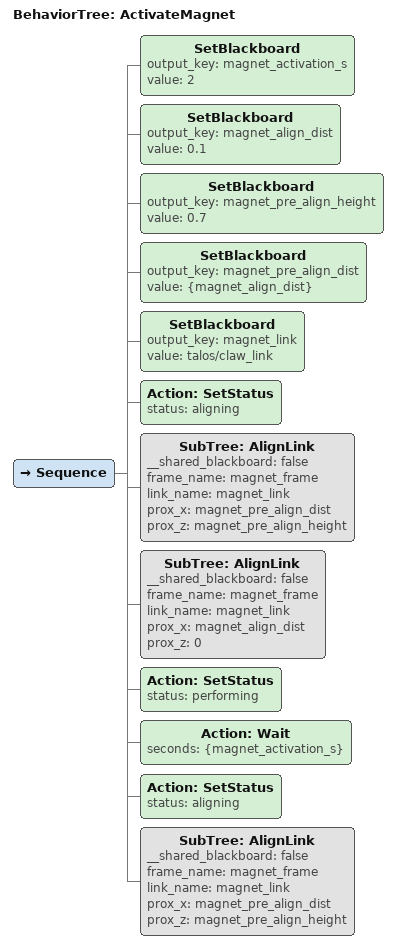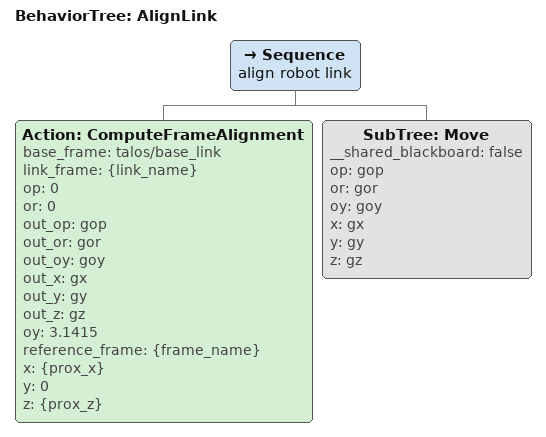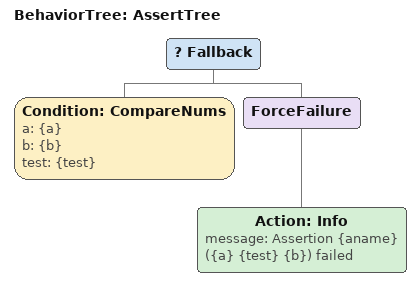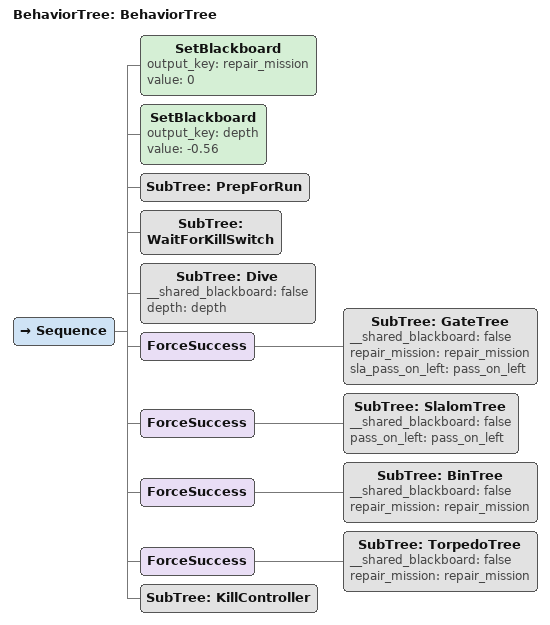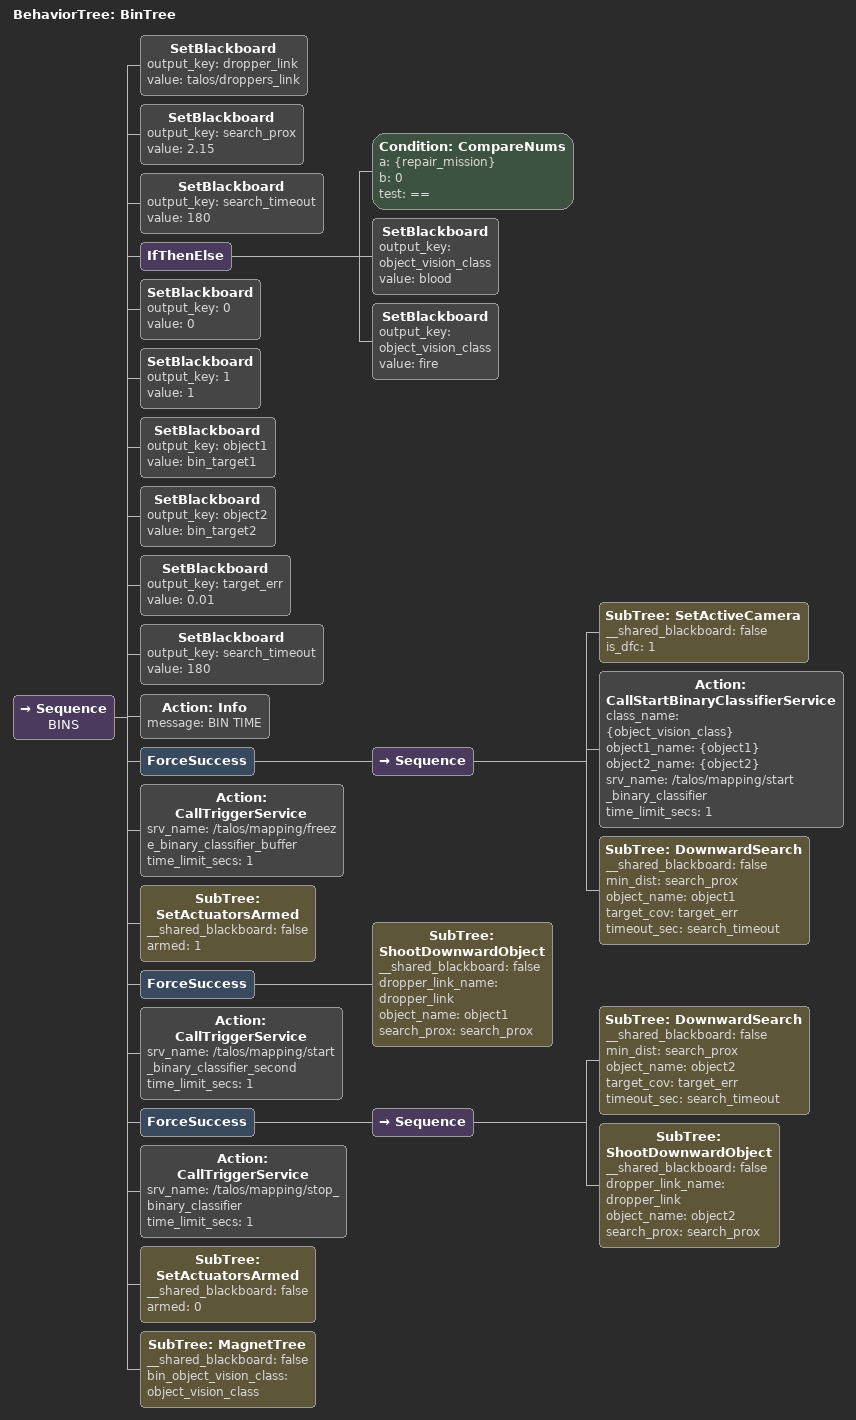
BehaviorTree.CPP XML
<BehaviorTree ID="ActivateMagnet">
    <Sequence>
        <SetBlackboard output_key="magnet_activation_s" value="2"/>
        <SetBlackboard output_key="magnet_align_dist" value="0.1"/>
        <SetBlackboard output_key="magnet_pre_align_height" value="0.7"/>
        <SetBlackboard output_key="magnet_pre_align_dist" value="{magnet_align_dist}"/>
        <SetBlackboard output_key="magnet_link" value="talos/claw_link"/>
        <Action ID="SetStatus" status="aligning"/>
        <SubTree ID="AlignLink" __shared_blackboard="false" frame_name="magnet_frame" link_name="magnet_link" prox_x="magnet_pre_align_dist" prox_z="magnet_pre_align_height"/>
        <SubTree ID="AlignLink" __shared_blackboard="false" frame_name="magnet_frame" link_name="magnet_link" prox_x="magnet_align_dist" prox_z="0"/>
        <Action ID="SetStatus" status="performing"/>
        <Action ID="Wait" seconds="{magnet_activation_s}"/>
        <Action ID="SetStatus" status="aligning"/>
        <SubTree ID="AlignLink" __shared_blackboard="false" frame_name="magnet_frame" link_name="magnet_link" prox_x="magnet_pre_align_dist" prox_z="magnet_pre_align_height"/>
    </Sequence>
</BehaviorTree>

<BehaviorTree ID="AlignLink">
    <Sequence name="align robot link">
        <Action ID="ComputeFrameAlignment" base_frame="talos/base_link" link_frame="{link_name}" op="0" or="0" out_op="gop" out_or="gor" out_oy="goy" out_x="gx" out_y="gy" out_z="gz" oy="3.1415" reference_frame="{frame_name}" x="{prox_x}" y="0" z="{prox_z}"/>
        <SubTree ID="Move" __shared_blackboard="false" op="gop" or="gor" oy="goy" x="gx" y="gy" z="gz"/>
    </Sequence>
</BehaviorTree>

<BehaviorTree ID="AssertTree">
    <Fallback>
        <Condition ID="CompareNums" a="{a}" b="{b}" test="{test}"/>
        <ForceFailure>
            <Action ID="Info" message="Assertion {aname} ({a} {test} {b}) failed"/>
        </ForceFailure>
    </Fallback>
</BehaviorTree>

<BehaviorTree ID="BehaviorTree">
    <Sequence>
        <SetBlackboard output_key="repair_mission" value="0"/>
        <SetBlackboard output_key="depth" value="-0.56"/>
        <SubTree ID="PrepForRun"/>
        <SubTree ID="WaitForKillSwitch"/>
        <SubTree ID="Dive" __shared_blackboard="false" depth="depth"/>
        <ForceSuccess>
            <SubTree ID="GateTree" __shared_blackboard="false" repair_mission="repair_mission" sla_pass_on_left="pass_on_left"/>
        </ForceSuccess>
        <ForceSuccess>
            <SubTree ID="SlalomTree" __shared_blackboard="false" pass_on_left="pass_on_left"/>
        </ForceSuccess>
        <ForceSuccess>
            <SubTree ID="BinTree" __shared_blackboard="false" repair_mission="repair_mission"/>
        </ForceSuccess>
        <ForceSuccess>
            <SubTree ID="TorpedoTree" __shared_blackboard="false" repair_mission="repair_mission"/>
        </ForceSuccess>
        <SubTree ID="KillController"/>
    </Sequence>
</BehaviorTree>

<BehaviorTree ID="BinTree">
    <Sequence name="BINS">
        <SetBlackboard output_key="dropper_link" value="talos/droppers_link"/>
        <SetBlackboard output_key="search_prox" value="2.15"/>
        <SetBlackboard output_key="search_timeout" value="180"/>
        <IfThenElse>
            <Condition ID="CompareNums" a="{repair_mission}" b="0" test="=="/>
            <SetBlackboard output_key="object_vision_class" value="blood"/>
            <SetBlackboard output_key="object_vision_class" value="fire"/>
        </IfThenElse>
        <SetBlackboard output_key="0" value="0"/>
        <SetBlackboard output_key="1" value="1"/>
        <SetBlackboard output_key="object1" value="bin_target1"/>
        <SetBlackboard output_key="object2" value="bin_target2"/>
        <SetBlackboard output_key="target_err" value="0.01"/>
        <SetBlackboard output_key="search_timeout" value="180"/>
        <Action ID="Info" message="BIN TIME"/>
        <ForceSuccess>
            <Sequence>
                <SubTree ID="SetActiveCamera" __shared_blackboard="false" is_dfc="1"/>
                <Action ID="CallStartBinaryClassifierService" class_name="{object_vision_class}" object1_name="{object1}" object2_name="{object2}" srv_name="/talos/mapping/start_binary_classifier" time_limit_secs="1"/>
                <SubTree ID="DownwardSearch" __shared_blackboard="false" min_dist="search_prox" object_name="object1" target_cov="target_err" timeout_sec="search_timeout"/>
            </Sequence>
        </ForceSuccess>
        <Action ID="CallTriggerService" srv_name="/talos/mapping/freeze_binary_classifier_buffer" time_limit_secs="1"/>
        <SubTree ID="SetActuatorsArmed" __shared_blackboard="false" armed="1"/>
        <ForceSuccess>
            <SubTree ID="ShootDownwardObject" __shared_blackboard="false" dropper_link_name="dropper_link" object_name="object1" search_prox="search_prox"/>
        </ForceSuccess>
        <Action ID="CallTriggerService" srv_name="/talos/mapping/start_binary_classifier_second" time_limit_secs="1"/>
        <ForceSuccess>
            <Sequence>
                <SubTree ID="DownwardSearch" __shared_blackboard="false" min_dist="search_prox" object_name="object2" target_cov="target_err" timeout_sec="search_timeout"/>
                <SubTree ID="ShootDownwardObject" __shared_blackboard="false" dropper_link_name="dropper_link" object_name="object2" search_prox="search_prox"/>
            </Sequence>
        </ForceSuccess>
        <Action ID="CallTriggerService" srv_name="/talos/mapping/stop_binary_classifier" time_limit_secs="1"/>
        <SubTree ID="SetActuatorsArmed" __shared_blackboard="false" armed="0"/>
        <SubTree ID="MagnetTree" __shared_blackboard="false" bin_object_vision_class="object_vision_class"/>
    </Sequence>
</BehaviorTree>
